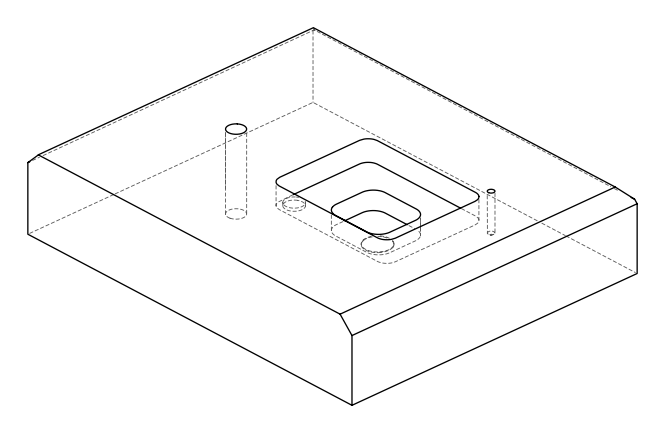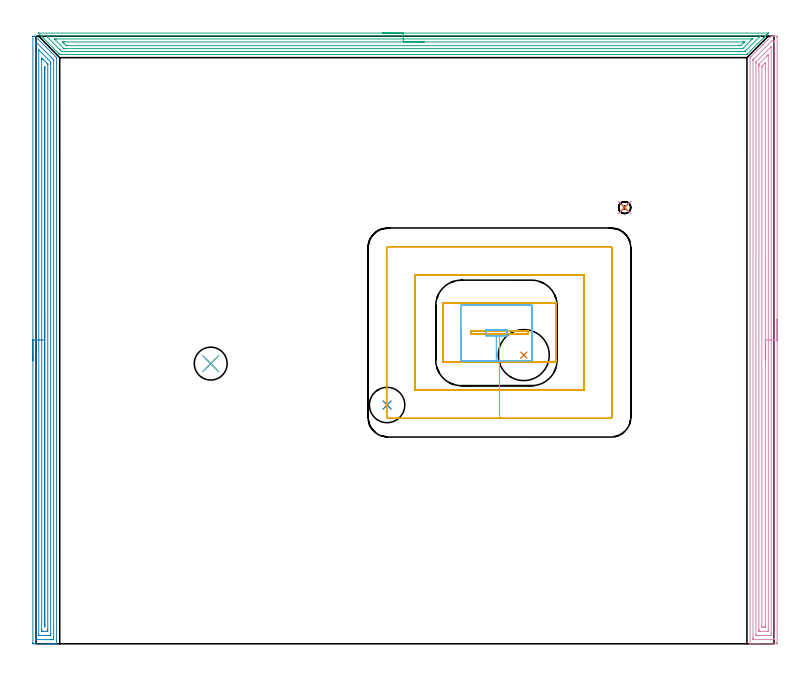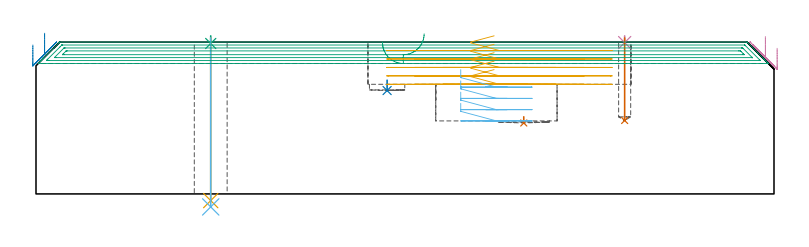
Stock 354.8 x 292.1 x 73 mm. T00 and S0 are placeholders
(PLAN: 12 operations, 8 tool changes, 47.3 min)
(1 INDEXABLE_INSERT_DRILL_BLIND_HOLE_FROM_SOLID | STEP1POCKET | NXT0302_020 | 0.02 min | 18188 mm3)
(2 INDEXABLE_INSERT_DRILL_BLIND_HOLE_FROM_SOLID_1 | STEP1POCKET_2 | NXT0302_005 | 0.03 min | 5234 mm3)
(3 SPOT_DRILL | STEP1HOLE | NXT0321_9005460120000 | 0.03 min | 3 mm3)
(4 SPOT_DRILL_1 | STEP1POCKET_1 | NXT0321_9005460120000 | 0.03 min | 0 mm3)
(5 DRILL_THROUGH_HOLE_INTO_CENTER | STEP1HOLE | NXT0301_065 | 0.31 min | 5042 mm3)
(6 DRILL_TO_ENLARGE_THROUGH_HOLE | STEP1HOLE | UGT0301_240 | 0.33 min | 9243 mm3)
(7 DRILL_BLIND_HOLE_INTO_CENTER | STEP1POCKET_1 | UGT0301_181 | 0.16 min | 957 mm3)
(8 AREA_MILL | FG_CHAMFER_SURFACE | UGT0205_001 | 11.66 min | 18979 mm3)
(9 AREA_MILL_1 | FG_CHAMFER_SURFACE_1 | UGT0205_001 | 11.15 min | 18395 mm3)
(10 AREA_MILL_2 | FG_CHAMFER_SURFACE_2 | UGT0205_001 | 11.78 min | 24178 mm3)
(11 MILL_RECTANGULAR_POCKET | POCKET_RECTANGULAR_STRAIGHT | UGT0201_100 | Follow Part, ap 4.5, ae 75% | 9.76 min | 242098 mm3)
(12 MILL_RECTANGULAR_POCKET_1 | POCKET_RECTANGULAR_STRAIGHT_1 | UGT0201_106 | Follow Part, ap 6, ae 75% | 2.01 min | 41478 mm3)
(TOOL NXT0302_020 | Index. Insert Drill 24.5mm [880-D2450L25-03] | D24.5 PA176 FL74 Z2)
(TOOL NXT0302_005 | Index. Insert Drill 17mm [880-D1700L20-05] | D17 PA176 FL85 Z2)
(TOOL NXT0321_9005460120000 | NC Spot Drill, 142deg, 12mm, Carbide, Uncoated | D12 PA142 FL30 Z2)
(TOOL NXT0301_065 | Carbide Drill 9.4mm [860.1-0940-075A1-MM 2214] | D9.4 PA140 FL98 Z2)
(TOOL UGT0301_240 | Twist Drill 15.8 mm | D15.8 PA118 FL120 Z2)
(TOOL UGT0301_181 | Twist Drill 5.8 mm | D5.8 PA118 FL55 Z2)
(TOOL UGT0205_001 | Chamfer Mill 20 x 3 x 45 deg. | D20 FL50 Z2)
(TOOL UGT0201_100 | End Mill 18 mm | D18 FL22 Z2)
(TOOL UGT0201_106 | End Mill 24 mm | D24 FL25 Z2)
(OP 1 INDEXABLE_INSERT_DRILL_BLIND_HOLE_FROM_SOLID)
G17 G21 G94 G90
T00 M6
G54
G17 G0 G90 X234.5 Y138.8 S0 M3
G43 Z83. H1
G94 G81 G98 Z34.1 F250. R37.1
G80
M5
M2
(OP 2 INDEXABLE_INSERT_DRILL_BLIND_HOLE_FROM_SOLID_1)
G17 G21 G94 G90
T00 M6
G54
G17 G0 G90 X168.8 Y114.8 S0 M3
G43 Z83. H1
G94 G81 G98 Z49.7 F250. R54.7
G80
M5
M2
(OP 3 SPOT_DRILL)
G17 G21 G94 G90
T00 M6
G54
G17 G0 G90 X84. Y134.7 S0 M3
G43 Z83. H0
G94 G81 G98 Z72.32 F250. R76.
G80
M5
M2
(OP 4 SPOT_DRILL_1)
G17 G21 G94 G90
T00 M6
G54
G17 G0 G90 X283. Y209.7 S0 M3
G43 Z83. H0
G94 G81 G98 Z72.75 F250. R76.
G80
M5
M2
(OP 5 DRILL_THROUGH_HOLE_INTO_CENTER)
G17 G21 G94 G90
T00 M6
G54
G17 G0 G90 X84. Y134.7 S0 M3
G43 Z83. H1
G94 G73 G98 Z-3.211 F250. Q8.468 R75.
G80
M5
M2
(OP 6 DRILL_TO_ENLARGE_THROUGH_HOLE)
G17 G21 G94 G90
T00 M6
G54
G17 G0 G90 X84. Y134.7 S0 M3
G43 Z83. H0
G94 G73 G98 Z-6.247 F250. Q13.208 R75.
G80
M5
M2
(OP 7 DRILL_BLIND_HOLE_INTO_CENTER)
G17 G21 G94 G90
T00 M6
G54
G17 G0 G90 X283. Y209.7 S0 M3
G43 Z83. H0
G94 G81 G98 Z35.3 F250. R75.
G80
M5
M2
(OP 8 AREA_MILL)
G17 G21 G94 G90
T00 M6
G54
G17 G0 G90 X-1.5 Y136.05 S1061 M3
G43 Z83. H0
Z71.6
G94 G1 Y136.088 Z70.728 F250.
Y136.202 Z69.864
Y136.391 Z69.012
Y136.653 Z68.18
Y136.987 Z67.374
Y137.39 Z66.6
Y137.858 Z65.864
Y138.39 Z65.172
Y138.979 Z64.529
Y139.622 Z63.94
Y140.314 Z63.409
Y141.05 Z62.94
Y141.824 Z62.537
Y142.63 Z62.203
Y143.462 Z61.941
Y144.314 Z61.752
Y145.178 Z61.638
Y146.05 Z61.6
Y292.058
X-1.493 Y292.09 Z61.605
X-1.336 Y292.1 Z61.763
X-0.637 Z62.462
X-0.506 Y292.099 Z62.593
X-0.4 Y292.09 Z62.695
X-0.289 Y291.989 Z62.81
X9.8 Y281.9 Z72.898
X9.895 Y281.795 Z72.991
X9.9 Y281.681 Z73.
Y0.157
X9.894 Y0.01 Z72.993
X9.601 Y0. Z72.701
X9.217 Z72.317
X8.597 Z71.692
X7.408 Z70.505
X6.838 Z69.932
X-1.077 Y0.001 Z62.021
X-1.293 Y0.004 Z61.804
X-1.492 Y0.01 Z61.606
X-1.496 Y0.178 Z61.602
X-1.499 Y0.603 Z61.601
X-1.5 Y146.05 Z61.6
X-0.086 Z63.014
X-0.085 Y288.82 Z63.015
X-0.083 Y289.131 Z63.017
X-0.081 Y289.286 Z63.019
X-0.079 Y289.311 Z63.021
X-0.063 Y289.301 Z63.037
X-0.013 Y289.255 Z63.087
X0.43 Y288.82 Z63.53
X7.718 Y281.532 Z70.818
X8.456 Y280.789 Z71.556
X8.479 Y280.759 Z71.579
X8.481 Y280.739 Z71.581
X8.484 Y280.691 Z71.584
X8.485 Y280.594 Z71.585
X8.486 Y280.399 Z71.586
Y3.28
X8.485 Y2.502 Z71.585
X8.483 Y2.388 Z71.583
X8.476 Y2.01 Z71.576
X8.098 Y2.003 Z71.198
X7.718 Y2.001 Z70.818
X7.221 Y2. Z70.321
X0.682 Y2.001 Z63.782
X0.182 Y2.004 Z63.282
X-0.002 Y2.01 Z63.098
X-0.079 Y2.038 Z63.021
X-0.084 Y2.273 Z63.016
X-0.085 Y2.388 Z63.015
X-0.086 Y3.167 Z63.014
Y146.05
X1.328 Z64.428
X1.329 Y285.429 Z64.429
X1.332 Y285.451 Z64.432
X1.333 Y285.455 Z64.433
X1.351 Y285.442 Z64.451
X1.55 Y285.25 Z64.65
X6.903 Y279.896 Z70.003
X6.97 Y279.823 Z70.07
X7.065 Y279.714 Z70.165
X7.067 Y279.664 Z70.167
X7.071 Y279.004 Z70.171
Y278.768
Y4.829
X7.067 Y4.173 Z70.167
X7.065 Y4.056 Z70.165
X7.059 Y4.009 Z70.159
X7.005 Y4.004 Z70.105
X6.838 Y4.002 Z69.938
X6.129 Y4. Z69.229
X3.93 Z67.03
X1.732 Z64.832
X1.562 Y4.001 Z64.662
X1.392 Y4.006 Z64.492
X1.345 Y4.01 Z64.445
X1.335 Y4.017 Z64.435
X1.332 Y4.032 Z64.432
X1.329 Y4.094 Z64.429
Y4.173
X1.328 Y4.409 Z64.428
Y146.05
X2.743 Z65.843
Y280.789
X2.745 Y281.373 Z65.845
X2.747 Y281.569 Z65.847
X2.749 Y281.587 Z65.849
X2.809 Y281.532 Z65.909
X2.931 Y281.416 Z66.031
X3.085 Y281.265 Z66.185
X3.321 Y281.031 Z66.421
X5.346 Y279.004 Z68.446
X5.619 Y278.721 Z68.719
X5.651 Y278.687 Z68.751
X5.653 Y278.673 Z68.753
X5.656 Y278.638 Z68.756
X5.657 Y278.564 Z68.757
Y278.418
Y6.85
X5.654 Y6.266 Z68.754
X5.651 Y6.069 Z68.751
X5.648 Y6.01 Z68.748
X5.603 Y6.007 Z68.703
X5.498 Y6.004 Z68.598
X5.079 Y6. Z68.179
X5.037 Z68.137
X3.278 Z66.378
X2.899 Y6.003 Z65.999
X2.804 Y6.006 Z65.904
X2.758 Y6.01 Z65.858
X2.749 Y6.017 Z65.849
X2.747 Y6.032 Z65.847
X2.745 Y6.124 Z65.845
X2.743 Y6.543 Z65.843
Y6.85
Y146.05
X4.157 Z67.257
Y276.371
X4.16 Y277.22 Z67.26
X4.162 Y277.259 Z67.262
X4.2 Y277.629 Z67.3
X4.238 Y277.22 Z67.338
X4.241 Y277.178 Z67.341
X4.243 Y276.327 Z67.343
Y9.483
X4.241 Y8.634 Z67.341
X4.239 Y8.594 Z67.339
X4.2 Y8.097 Z67.3
X4.161 Y8.634 Z67.261
X4.159 Y8.676 Z67.259
X4.157 Y9.527 Z67.257
Y146.05
Y146.922 Z67.295
Y147.786 Z67.409
Y148.638 Z67.598
Y149.47 Z67.86
Y150.276 Z68.194
Y151.05 Z68.597
Y151.786 Z69.065
Y152.478 Z69.597
Y153.121 Z70.186
Y153.71 Z70.829
Y154.242 Z71.521
Y154.71 Z72.257
Y155.113 Z73.031
Y155.447 Z73.837
Y155.709 Z74.669
Y155.898 Z75.52
Y156.012 Z76.385
Y156.05 Z77.257
G0 Z83.
M5
M2
(OP 9 AREA_MILL_1)
G17 G21 G94 G90
T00 M6
G54
G17 G0 G90 X166.6 Y293.6 S1061 M3
G43 Z83. H0
Z72.7
G94 G1 X166.638 Z71.828 F250.
X166.752 Z70.964
X166.941 Z70.112
X167.203 Z69.28
X167.537 Z68.474
X167.94 Z67.7
X168.408 Z66.964
X168.94 Z66.272
X169.529 Z65.629
X170.172 Z65.04
X170.864 Z64.509
X171.6 Z64.04
X172.374 Z63.637
X173.18 Z63.303
X174.012 Z63.041
X174.863 Z62.852
X175.728 Z62.738
X176.6 Z62.7
X352.028
X352.091 Y293.599 Z62.699
X352.092 Y293.597 Z62.701
X352.091 Y293.592 Z62.706
X351.652 Y293.152 Z63.148
X351.321 Y292.819 Z63.477
X350.829 Y292.329 Z63.971
X350.604 Y292.103 Z64.195
X350.448 Y291.945 Z64.35
X350.295 Y291.794 Z64.504
X350.158 Y291.657 Z64.641
X350.01 Y291.508 Z64.787
X349.867 Y291.366 Z64.932
X349.712 Y291.211 Z65.087
X349.573 Y291.071 Z65.224
X347.035 Y288.534 Z67.765
X342.127 Y283.626 Z72.673
X341.86 Y283.362 Z72.934
X341.794 Y283.304 Z72.989
X341.681 Y283.3 Z73.
X11.519
X11.405 Y283.304 Z72.989
X11.335 Y283.364 Z72.932
X11.073 Y283.626 Z72.673
X11.055 Y283.644 Z72.655
X3.761 Y290.938 Z65.36
X3.627 Y291.071 Z65.224
X3.488 Y291.211 Z65.087
X3.333 Y291.366 Z64.932
X3.19 Y291.508 Z64.787
X3.042 Y291.657 Z64.641
X2.905 Y291.794 Z64.504
X2.752 Y291.945 Z64.35
X2.596 Y292.103 Z64.195
X2.477 Y292.222 Z64.076
X2.315 Y292.382 Z63.913
X2.15 Y292.549 Z63.749
X1.225 Y293.474 Z62.824
X1.109 Y293.592 Z62.706
X1.113 Y293.595 Z62.704
X1.215 Y293.599 Z62.701
X1.258 Y293.6 Z62.7
X176.6
Y292.186 Z64.114
X347.733 Y292.185 Z64.115
X347.927 Y292.184 Z64.116
X348.131 Y292.182 Z64.118
X348.216 Y292.179 Z64.121
X348.178 Y292.137 Z64.163
X348.023 Y291.975 Z64.325
X347.927 Y291.877 Z64.423
X347.741 Y291.69 Z64.61
X341.118 Y285.069 Z71.231
X340.788 Y284.744 Z71.556
X340.758 Y284.721 Z71.579
X340.737 Y284.719 Z71.581
X340.688 Y284.716 Z71.584
X340.587 Y284.715 Z71.585
X12.585
X12.498 Y284.717 Z71.583
X12.456 Y284.72 Z71.58
X12.439 Y284.723 Z71.577
X12.412 Y284.743 Z71.557
X11.758 Y285.392 Z70.908
X11.519 Y285.63 Z70.67
X5.642 Y291.508 Z64.792
X5.273 Y291.88 Z64.42
X5.027 Y292.135 Z64.165
X4.994 Y292.179 Z64.121
X5.077 Y292.181 Z64.119
X5.273 Y292.184 Z64.116
X5.474 Y292.185 Z64.115
X6.165 Y292.186 Z64.114
X176.6
Y290.772 Z65.528
X344.218 Y290.771 Z65.529
X344.262 Y290.77 Z65.53
X344.358 Y290.764 Z65.536
Y290.763 Z65.537
Y290.758 Z65.542
X339.866 Y286.266 Z70.034
X339.768 Y286.174 Z70.126
X339.728 Y286.139 Z70.161
X339.563 Y286.134 Z70.166
X339.284 Y286.13 Z70.17
X339.143 Y286.129 Z70.171
X14.056
X13.776 Y286.131 Z70.169
X13.59 Y286.135 Z70.165
X13.471 Y286.14 Z70.16
X13.445 Y286.163 Z70.137
X13.334 Y286.266 Z70.034
X8.966 Y290.634 Z65.666
X8.842 Y290.76 Z65.54
Y290.769 Z65.531
X9.595 Y290.771 Z65.529
X9.735 Y290.772 Z65.528
X176.6
Y289.357 Z66.943
X339.896
X340.309 Y289.356 Z66.944
X340.405 Y289.354 Z66.946
X340.448 Y289.35 Z66.95
X340.484 Y289.344 Z66.956
X340.458 Y289.314 Z66.986
X340.407 Y289.26 Z67.04
X340.038 Y288.887 Z67.413
X339.968 Y288.816 Z67.484
X339.085 Y287.934 Z68.366
X339.004 Y287.853 Z68.447
X338.757 Y287.614 Z68.686
X338.689 Y287.55 Z68.75
X338.587 Y287.548 Z68.752
X338.111 Y287.544 Z68.756
X337.699 Y287.543 Z68.757
X15.089
X14.675 Y287.545 Z68.755
X14.557 Y287.548 Z68.752
X14.531 Y287.549 Z68.751
X14.487 Y287.573 Z68.727
X14.369 Y287.687 Z68.613
X14.196 Y287.853 Z68.447
X13.162 Y288.887 Z67.413
X13.026 Y289.024 Z67.276
X12.774 Y289.283 Z67.017
X12.712 Y289.349 Z66.951
X12.717 Y289.351 Z66.949
X12.755 Y289.354 Z66.946
X12.825 Y289.356 Z66.944
X13.304 Y289.357 Z66.943
X13.716
X176.6
X177.472 Z66.981
X178.336 Z67.095
X179.188 Z67.283
X180.02 Z67.546
X180.826 Z67.88
X181.6 Z68.282
X182.336 Z68.751
X183.028 Z69.282
X183.671 Z69.872
X184.26 Z70.515
X184.791 Z71.207
X185.26 Z71.943
X185.663 Z72.717
X185.997 Z73.522
X186.259 Z74.354
X186.448 Z75.206
X186.562 Z76.071
X186.6 Z76.943
G0 Z83.
M5
M2
(OP 10 AREA_MILL_2)
G17 G21 G94 G90
T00 M6
G54
G17 G0 G90 X356.3 Y156.05 S1061 M3
G43 Z83. H0
Z70.
G94 G1 Y156.012 Z69.128 F250.
Y155.898 Z68.263
Y155.709 Z67.412
Y155.447 Z66.58
Y155.113 Z65.774
Y154.71 Z65.
Y154.242 Z64.264
Y153.71 Z63.572
Y153.121 Z62.929
Y152.478 Z62.339
Y151.786 Z61.808
Y151.05 Z61.34
Y150.276 Z60.937
Y149.47 Z60.603
Y148.638 Z60.341
Y147.786 Z60.152
Y146.922 Z60.038
Y146.05 Z60.
Y0.603
X356.297 Y0.229 Z60.001
X356.293 Y0.01 Z60.005
X355.93 Y0. Z60.367
X347.173 Z69.122
X345.73 Z70.566
X344.546 Z71.749
X343.561 Z72.738
X343.43 Z72.862
X343.297 Z72.993
Y0.002 Z72.994
X343.3 Y0.157 Z73.
X343.305 Y281.696 Z72.994
X343.304 Y281.723 Z72.993
X343.32 Y281.811 Z72.973
X343.36 Y281.862 Z72.936
X343.67 Y282.171 Z72.628
X349.427 Y287.927 Z66.872
X353.303 Y291.805 Z62.993
X353.442 Y291.943 Z62.856
X353.579 Y292.083 Z62.711
X353.596 Y292.093 Z62.693
X353.611 Y292.1 Z62.678
X353.985 Z62.315
X354.436 Z61.863
X355.054 Z61.241
X356.238 Z60.059
X356.291 Y292.097 Z60.005
X356.3 Y291.754 Z60.
Y146.05
X354.886 Z61.414
Y2.56
X354.885 Y2.388 Z61.415
X354.88 Y2.029 Z61.42
Y2.014
X354.855 Y2.01 Z61.445
X354.788 Y2.004 Z61.512
X354.686 Y2.001 Z61.614
X344.926 Z71.374
X344.772 Y2.003 Z71.528
X344.745 Y2.006 Z71.555
X344.721 Y2.01 Z71.579
X344.72 Y2.045 Z71.58
X344.716 Y2.215 Z71.584
X344.715 Y2.388 Z71.585
X344.714 Y3.109 Z71.586
X344.72 Y280.611 Z71.58
X344.721 Y280.7 Z71.579
X344.724 Y280.744 Z71.576
X344.726 Y280.762 Z71.574
X344.746 Y280.789 Z71.554
X345.084 Y281.133 Z71.216
X345.422 Y281.472 Z70.878
X345.525 Y281.576 Z70.775
X353.662 Y289.712 Z62.638
X353.924 Y289.971 Z62.376
X354.011 Y290.053 Z62.289
X354.042 Y290.08 Z62.258
X354.084 Y290.09 Z62.216
X354.178 Y290.093 Z62.122
X354.674 Y290.099 Z61.626
X354.828 Y290.097 Z61.472
X354.855 Y290.094 Z61.445
X354.879 Y290.09 Z61.421
X354.88 Y290.055 Z61.42
X354.884 Y289.885 Z61.416
X354.885 Y289.712 Z61.415
X354.886 Y288.991 Z61.414
Y146.05
X353.472 Z62.828
X353.471 Y4.893 Z62.829
X353.467 Y4.173 Z62.833
X353.465 Y4.008 Z62.835
X353.303 Y4.005 Z62.997
X352.596 Y4. Z63.704
X352.427 Z63.873
X346.466 Y4.001 Z69.834
X346.297 Y4.004 Z70.003
X346.135 Y4.011 Z70.165
X346.131 Y4.173 Z70.169
X346.129 Y4.344 Z70.171
X346.134 Y279.17 Z70.166
X346.138 Y279.534 Z70.162
X346.141 Y279.71 Z70.159
X346.296 Y279.896 Z70.004
X353.435 Y287.035 Z62.865
X353.452 Y287.045 Z62.848
X353.465 Y287.049 Z62.835
X353.467 Y287.035 Z62.833
X353.471 Y286.924 Z62.829
X353.472 Y146.05 Z62.828
X352.057 Z64.243
Y6.334
X352.056 Y6.162 Z64.244
X352.052 Y6.026 Z64.248
X352.05 Y6.011 Z64.25
X352.045 Y6.008 Z64.255
X352.02 Y6.003 Z64.28
X351.968 Y6.001 Z64.332
X348.007 Y6. Z68.293
X347.636 Y6.008 Z68.664
X347.55 Y6.01 Z68.75
X347.547 Y6.068 Z68.753
X347.545 Y6.129 Z68.755
X347.543 Y6.473 Z68.757
Y6.85
X347.549 Y277.729 Z68.751
X347.551 Y278.112 Z68.749
X347.554 Y278.615 Z68.746
X347.565 Y278.704 Z68.735
X347.626 Y278.769 Z68.674
X347.854 Y279.004 Z68.446
X351.551 Y282.703 Z64.749
X351.931 Y283.079 Z64.369
X351.994 Y283.139 Z64.306
X352.036 Y283.175 Z64.264
X352.051 Y283.182 Z64.249
X352.053 Y283.149 Z64.247
X352.055 Y283.082 Z64.245
X352.057 Y282.951 Z64.243
Y146.05
X350.643 Z65.657
Y8.634
X350.636 Y8.205 Z65.664
X350.623 Y8.01 Z65.677
X350.419 Y8.003 Z65.881
X349.8 Y8.001 Z66.5
X349.546 Z66.754
X349.076 Y8.007 Z67.224
X348.966 Y8.01 Z67.334
X348.957 Y8.634 Z67.343
X348.963 Y277.22 Z67.337
X348.969 Y277.641 Z67.331
X349.171 Y277.861 Z67.129
X349.412 Y278.112 Z66.888
X350.399 Y279.101 Z65.901
X350.492 Y279.192 Z65.808
X350.594 Y279.289 Z65.706
X350.634 Y279.324 Z65.666
X350.642 Y279.038 Z65.658
X350.643 Y279.004 Z65.657
Y146.05
Y145.178 Z65.695
Y144.314 Z65.809
Y143.462 Z65.998
Y142.63 Z66.26
Y141.824 Z66.594
Y141.05 Z66.997
Y140.314 Z67.465
Y139.622 Z67.996
Y138.979 Z68.586
Y138.39 Z69.229
Y137.858 Z69.921
Y137.39 Z70.657
Y136.987 Z71.431
Y136.653 Z72.237
Y136.391 Z73.069
Y136.202 Z73.92
Y136.088 Z74.785
Y136.05 Z75.657
G0 Z83.
M5
M2
(OP 11 MILL_RECTANGULAR_POCKET)
G17 G21 G94 G90
T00 M6
G54
G17 G0 G90 X220.248 Y150.4 S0 M3
G43 Z83. H0
Z76.
G94 G1 X209.1 Z73.013 F250.
Y148.9 Z72.611
X222.8 Z68.94
X236.5 F500.
Y150.4
X209.1
Y148.9
X222.8
Y135.4
X250.
Y163.9
X195.6
Y135.4
X222.8
Y121.9
X263.5
Y177.4
X182.1
Y121.9
X222.8
Y108.4
X276.3
G3 X277. Y109.1 R0.7
G1 Y190.2
G3 X276.3 Y190.9 R0.7
G1 X169.3
G3 X168.6 Y190.2 R0.7
G1 Y109.1
G3 X169.3 Y108.4 R0.7
G1 X222.8
X223.8
G0 X220.248 Y150.4 Z71.94
G1 X209.1 Z68.953 F250.
Y148.9 Z68.551
X222.8 Z64.88
X236.5 F500.
Y150.4
X209.1
Y148.9
X222.8
Y135.4
X250.
Y163.9
X195.6
Y135.4
X222.8
Y121.9
X263.5
Y177.4
X182.1
Y121.9
X222.8
Y108.4
X276.3
G3 X277. Y109.1 R0.7
G1 Y190.2
G3 X276.3 Y190.9 R0.7
G1 X169.3
G3 X168.6 Y190.2 R0.7
G1 Y109.1
G3 X169.3 Y108.4 R0.7
G1 X222.8
X223.8
G0 X220.248 Y150.4 Z67.88
G1 X209.1 Z64.893 F250.
Y148.9 Z64.491
X222.8 Z60.82
X236.5 F500.
Y150.4
X209.1
Y148.9
X222.8
Y135.4
X250.
Y163.9
X195.6
Y135.4
X222.8
Y121.9
X263.5
Y177.4
X182.1
Y121.9
X222.8
Y108.4
X276.3
G3 X277. Y109.1 R0.7
G1 Y190.2
G3 X276.3 Y190.9 R0.7
G1 X169.3
G3 X168.6 Y190.2 R0.7
G1 Y109.1
G3 X169.3 Y108.4 R0.7
G1 X222.8
X223.8
G0 X220.248 Y150.4 Z63.82
G1 X209.1 Z60.833 F250.
Y148.9 Z60.431
X222.8 Z56.76
X236.5 F500.
Y150.4
X209.1
Y148.9
X222.8
Y135.4
X250.
Y163.9
X195.6
Y135.4
X222.8
Y121.9
X263.5
Y177.4
X182.1
Y121.9
X222.8
Y108.4
X276.3
G3 X277. Y109.1 R0.7
G1 Y190.2
G3 X276.3 Y190.9 R0.7
G1 X169.3
G3 X168.6 Y190.2 R0.7
G1 Y109.1
G3 X169.3 Y108.4 R0.7
G1 X222.8
X223.8
G0 X220.248 Y150.4 Z59.76
G1 X209.1 Z56.773 F250.
Y148.9 Z56.371
X222.8 Z52.7
X236.5 F500.
Y150.4
X209.1
Y148.9
X222.8
Y135.4
X250.
Y163.9
X195.6
Y135.4
X222.8
Y121.9
X263.5
Y177.4
X182.1
Y121.9
X222.8
Y108.4
X276.3
G3 X277. Y109.1 R0.7
G1 Y190.2
G3 X276.3 Y190.9 R0.7
G1 X169.3
G3 X168.6 Y190.2 R0.7
G1 Y109.1
G3 X169.3 Y108.4 R0.7
G1 X222.8
X223.8
G0 Z83.
M5
M2
(OP 12 MILL_RECTANGULAR_POCKET_1)
G17 G21 G94 G90
T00 M6
G54
G17 G0 G90 X204.2 Y150.476 S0 M3
G43 Z83. H0
Z59.757
G94 G1 Y136.345 Z55.971 F250.
X204.246 Y136.232 Z55.938
X204.332 Y136.146 Z55.905
X204.445 Y136.1 Z55.872
X221.35 Z51.343
Y148.1
X226.5 F500.
Y150.8
X216.2
Y148.1
X221.35
Y136.1
X238.2
G3 X238.5 Y136.4 R0.3
G1 Y162.5
G3 X238.2 Y162.8 R0.3
G1 X204.5
G3 X204.2 Y162.5 R0.3
G1 Y136.4
G3 X204.5 Y136.1 R0.3
G1 X221.35
X222.35
G0 X204.2 Y150.476 Z54.343
G1 Y136.345 Z50.556 F250.
X204.246 Y136.232 Z50.524
X204.332 Y136.146 Z50.491
X204.445 Y136.1 Z50.458
X221.35 Z45.929
Y148.1
X226.5 F500.
Y150.8
X216.2
Y148.1
X221.35
Y136.1
X238.2
G3 X238.5 Y136.4 R0.3
G1 Y162.5
G3 X238.2 Y162.8 R0.3
G1 X204.5
G3 X204.2 Y162.5 R0.3
G1 Y136.4
G3 X204.5 Y136.1 R0.3
G1 X221.35
X222.35
G0 X204.2 Y150.476 Z48.929
G1 Y136.345 Z45.142 F250.
X204.246 Y136.232 Z45.109
X204.332 Y136.146 Z45.077
X204.445 Y136.1 Z45.044
X221.35 Z40.514
Y148.1
X226.5 F500.
Y150.8
X216.2
Y148.1
X221.35
Y136.1
X238.2
G3 X238.5 Y136.4 R0.3
G1 Y162.5
G3 X238.2 Y162.8 R0.3
G1 X204.5
G3 X204.2 Y162.5 R0.3
G1 Y136.4
G3 X204.5 Y136.1 R0.3
G1 X221.35
X222.35
G0 X204.2 Y150.476 Z43.514
G1 Y136.345 Z39.728 F250.
X204.246 Y136.232 Z39.695
X204.332 Y136.146 Z39.662
X204.445 Y136.1 Z39.63
X221.35 Z35.1
Y148.1
X226.5 F500.
Y150.8
X216.2
Y148.1
X221.35
Y136.1
X238.2
G3 X238.5 Y136.4 R0.3
G1 Y162.5
G3 X238.2 Y162.8 R0.3
G1 X204.5
G3 X204.2 Y162.5 R0.3
G1 Y136.4
G3 X204.5 Y136.1 R0.3
G1 X221.35
X222.35
G0 Z83.
M5
M2
